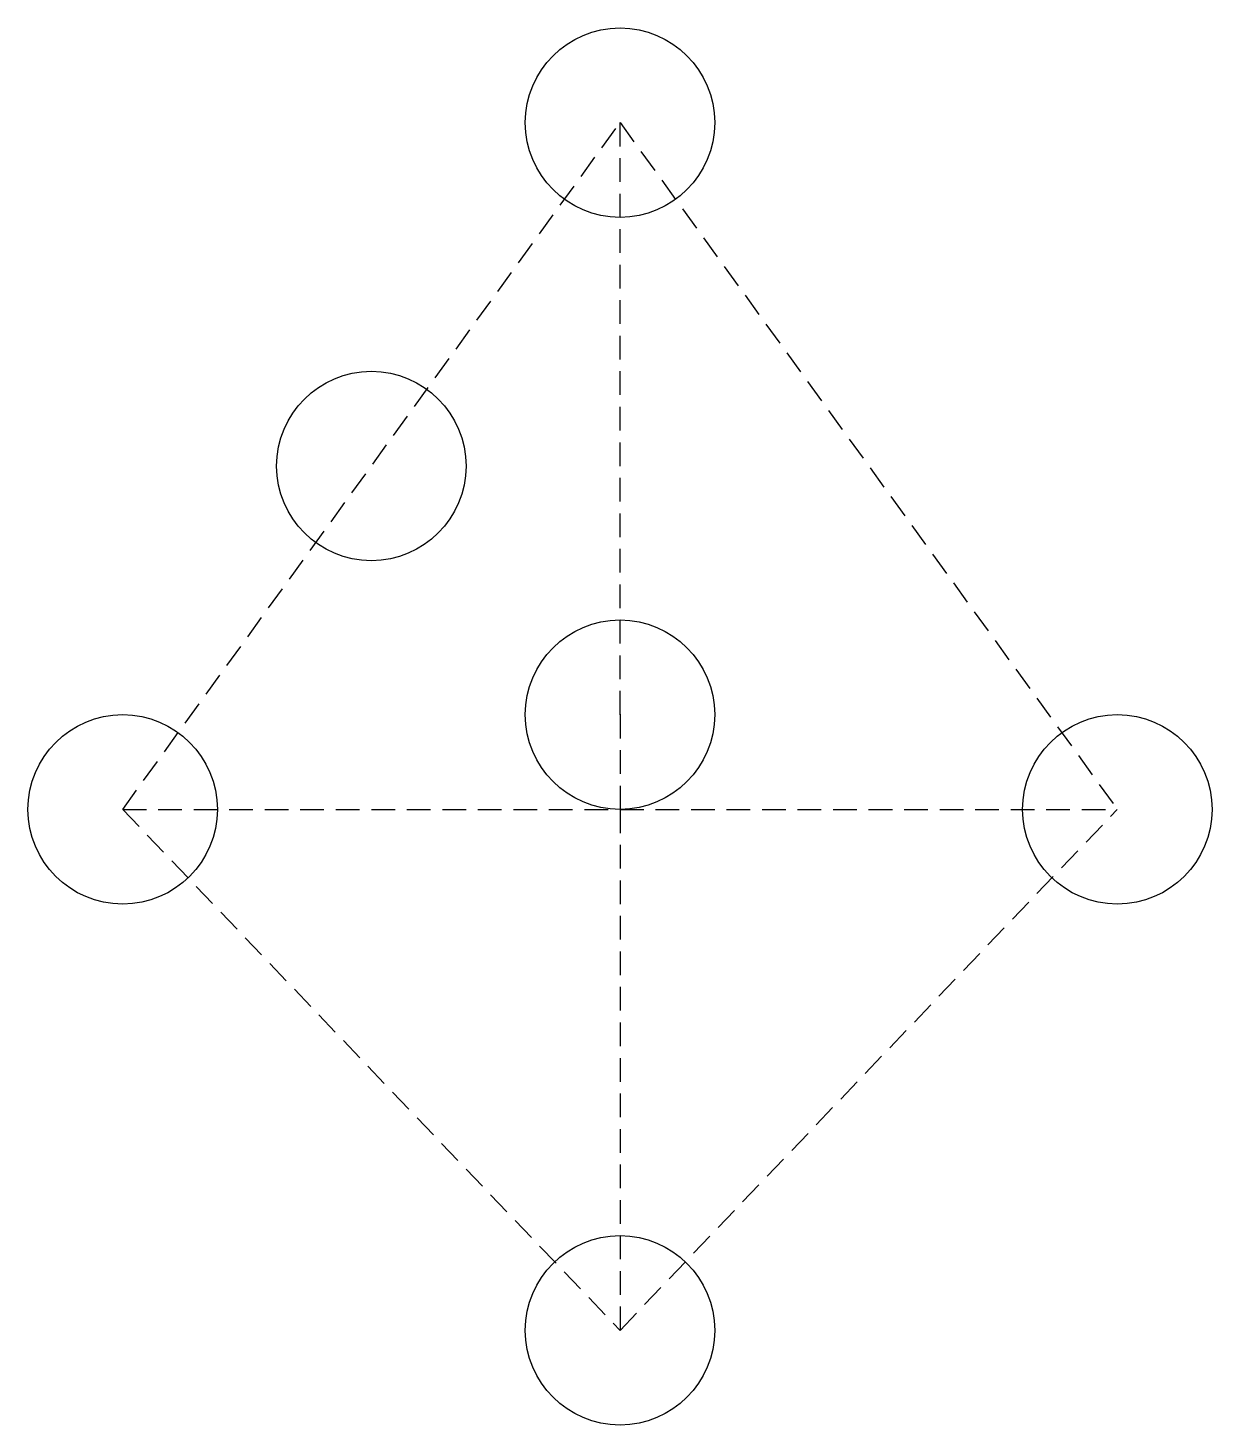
# Model space of a CAD drawing. Header units: millimetres. Extents: x -12.5 to 12.5, y -15 to 14.5.
import ezdxf

# ---------------------------------------------------------------- set-up
doc = ezdxf.new("R2010")
doc.units = ezdxf.units.MM
doc.linetypes.add('DASHED', pattern=[0.75, 0.5, -0.25])
doc.layers.get('0').update_dxf_attribs({"linetype": 'CONTINUOUS'})

msp = doc.modelspace()

# ---------------------------------------------------------------- linework, layer by layer
at = {"linetype": 'DASHED'}
for p, q in [((-10.5, -2), (0, 12.5)), ((0, 12.5), (10.5, -2)), ((0, 0), (0, 12.5)), ((0, 0), (0, -2)), ((-10.5, -2), (0, -13)), ((-10.5, -2), (10.5, -2)), ((0, -13), (10.5, -2)), ((0, -2), (0, -13))]:
    msp.add_line(p, q, dxfattribs=at)
for centre in [(0, 12.5), (-5.25, 5.25), (0, 0), (-10.5, -2), (10.5, -2), (0, -13)]:
    msp.add_circle(centre, 2)
msp.add_point((0, 0))
msp.add_point((0, 0))

doc.saveas('drawing.dxf')
